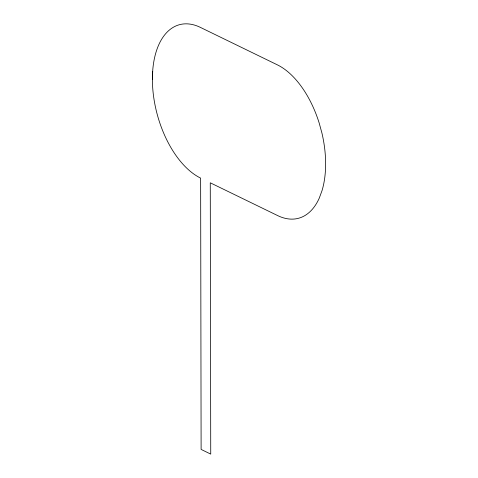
<?xml version="1.0" encoding="UTF-8"?>
<svg xmlns="http://www.w3.org/2000/svg" width="478" height="478" viewBox="0 0 478 478"><rect width="100%" height="100%" fill="white"/><g stroke="black" fill="none" stroke-linecap="round" stroke-linejoin="round"><path stroke-width="0.72" d="M152.386 79.342L152.781 69.704A80.83 44.824 74.9 0 1 200.378 27.389L277.371 64.853A80.83 44.824 74.9 0 1 319.113 122.81L321.915 133.009A80.83 44.824 74.9 0 1 322.011 190.686L319.244 198.173A80.83 44.824 74.9 0 1 277.634 215.578L210.266 182.799L210.738 454.1L201.113 449.416L200.641 178.115A80.83 44.824 74.9 0 1 152.386 79.342L152.374 71.802L152.691 71.957"/></g></svg>
